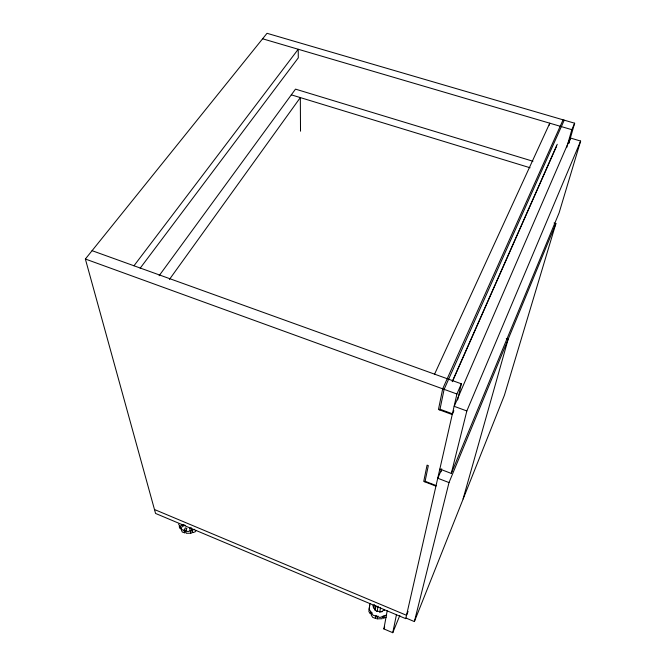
<?xml version="1.0" encoding="UTF-8"?>
<svg xmlns="http://www.w3.org/2000/svg" width="666" height="666" viewBox="0 0 666 666"><rect width="100%" height="100%" fill="white"/><g stroke="black" fill="none" stroke-linecap="round" stroke-linejoin="round"><path stroke-width="1" d="M369.946 603.429L368.856 611.505L370.321 613.727L372.069 612.687M369.197 608.94L369.713 605.178M370.321 613.727L370.621 611.671L371.586 613.153L371.287 615.201L372.752 617.432L375.333 618.281L376.248 615.409M374.325 604.686L373.501 607.908L373.951 604.919M384.532 610.272L384.274 609.906L382.101 611.271L382.359 611.638L379.778 612.071L379.861 611.646L377.264 611.088L377.181 611.513L374.983 610.048L375.591 606.077M375.507 608.824L375.974 605.844M375.333 618.281L375.657 616.241L377.381 616.808L377.048 618.839L382.118 618.739L382.475 616.699L384.124 616.075L383.758 618.106L386.238 617.166M377.181 611.513L378.063 606.135M379.778 612.071L380.519 607.683M399.833 615.417L392.765 632.7L383.882 628.92L387.179 610.855M392.765 632.7L396.445 614.751M424.958 481.884L428.321 465.617L427.072 465.143L423.743 481.41L435.939 486.13M439.835 409.998L444.114 389.344L564.227 120.163M92.075 250.674L461.347 383.807L456.918 393.997L405.752 618.672L155.561 513.444L85.365 259.016L267.016 33.3L574.65 123.21L568.889 143.207M441.034 471.803L441.733 468.772M457.609 399.991L461.347 383.807M405.969 618.04L414.385 621.578L449.009 482.567L507.775 340.151M439.926 469.072L451.282 473.418L466.841 410.955L580.635 141.05L570.337 138.004L454.22 406.335L466.841 410.955M549.25 125.191L549.775 123.193L434.582 374.159M554.029 222.985L555.894 223.576L508.133 339.294L462.853 499.733L414.385 621.578M566.683 147.636L571.836 129.679L574.65 123.21M568.906 142.99L570.337 138.004M555.894 223.576L504.412 395.263L463.153 498.976M580.635 141.05L559.115 212.82L451.282 473.418M377.048 618.839L377.955 615.967M185.215 525.391L183.15 524.45M408.075 611.446L406.518 615.301L154.47 509.515M383.882 628.92L384.682 627.006M441.466 469.655L437.828 478.263L449.009 482.567M453.879 410.747L452.231 414.568L438.461 409.49L442.69 388.827L563.078 119.83M452.189 381.685L557.259 144.281M452.439 381.518L556.601 146.095M179.187 526.673L180.328 528.671L179.778 526.348L182.484 524.95L183.242 526.282L180.536 527.68L182.226 532.017L184.607 532.783L185.814 530.211M191.342 527.797L189.685 528.354L191.05 533.216L186.18 533.291L185.648 530.977L186.863 528.396L185.281 527.888L184.474 529.612M196.129 530.444L195.18 531.818L192.699 532.658L191.841 530.111M169.422 279.445L300.324 97.594L300.516 131.202M159.124 275.724L295.496 89.127L532.95 161.247M140.143 268.231L298.285 57.859L298.218 49.259L133.974 265.776M374.983 610.048L375.349 609.815L373.876 607.675M386.646 614.959L380.003 617.482L373.093 615.226L369.172 609.273M194.655 529.303L187.995 531.56L181.635 529.512L178.588 524.142M190.543 530.902L192.199 530.344L191.625 528.646M373.418 605.511L372.977 605.411L373.501 607.908M262.595 38.786L571.836 129.679M291.325 94.838L530.086 167.765M185.648 530.977L184.066 530.469L184.607 532.783M506.285 338.661L508.133 339.294M85.365 259.016L456.918 393.997M439.993 409.224L452.405 413.794M425.083 481.277L436.072 485.522M382.933 616.225L383.758 618.106M190.193 530.669L191.05 533.216M192.199 530.344L192.699 532.658"/></g></svg>
